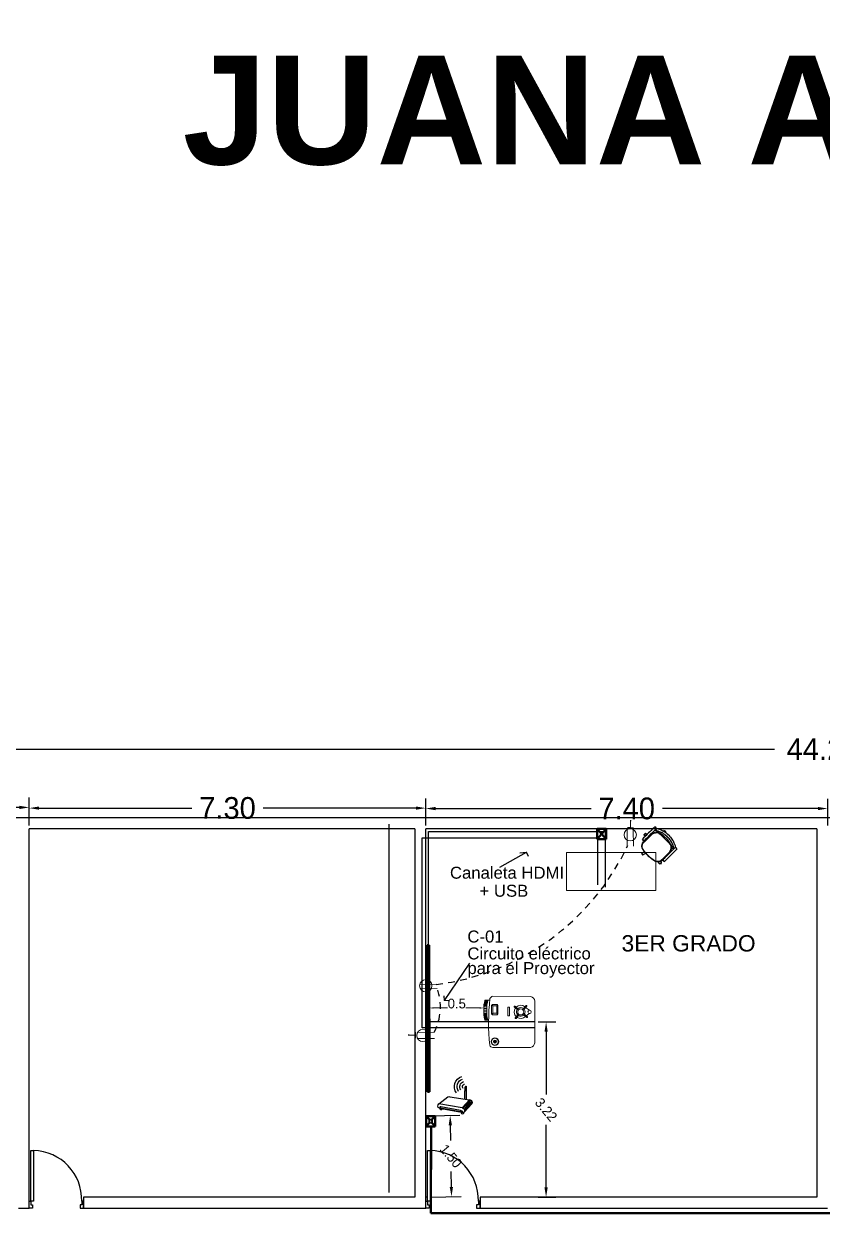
# Model space of a CAD drawing. Header units: metres. Extents: x 643973 to 644410, y 8488260 to 8488397.
# Drawn here: x 644373 to 644387.69, y 8488351.56 to 8488373.45 of the extents above; entities that cross this region are included whole.
import ezdxf
from ezdxf.enums import TextEntityAlignment as Align

# ---------------------------------------------------------------- set-up
doc = ezdxf.new("R2010")
doc.units = ezdxf.units.M
doc.header["$MEASUREMENT"] = 0
doc.linetypes.add('LÍNEAS_OCULTAS2', pattern=[0.1875, 0.125, -0.0625])
for name, color, linetype in [('ACHURADOS', 8, 'Continuous'), ('Circ Tomac Nh-80 3x4mm2', 1, 'LÍNEAS_OCULTAS2'), ('Planta', 251, 'Continuous'), ('Salida de red', 4, 'Continuous'), ('VANOS', 2, 'Continuous')]:
    doc.layers.add(name, color=color, linetype=linetype)
for name, color, linetype, lineweight in [('Anotaciones - Textos_Pluma_Nº__86', 7, 'Continuous', 20), ('Cable USB', 3, 'Continuous', 30), ('CIRCUITO DE DATOS', 4, 'COMPU_LINE', 50), ('CIRCUITO DE SERVIDOR', 6, 'Continuous', 50), ('CIRCUITO ELECTRICO EST DE CARGA', 6, 'Continuous', 50), ('CIRCUITO ELECTRICOS', 7, 'Continuous', 15), ('CONECCION USB Y HDMI', 150, 'Continuous', 30), ('EQUIPOS ELECTRONICOS', 242, 'Continuous', 13), ('MUEBLES', 150, 'Continuous', 25), ('MUEBLES MOVILES', 42, 'Continuous', 5), ('MURO ADOBE', 252, 'Continuous', 25), ('PUERTAS', 24, 'Continuous', 5), ('TEXTOS-SUBTITULO', 26, 'Continuous', 30), ('tomacorriente', 1, 'Continuous', 20)]:
    doc.layers.add(name, color=color, linetype=linetype, lineweight=lineweight)
doc.styles.add('style4', font='arial.ttf')
doc.styles.add('TURBO_BASS', font='swisseb.ttf')
doc.linetypes.add('COMPU_LINE', pattern='A,0.5,-0.1,["R",Standard,S=0.1,R=0,X=-0.05,Y=-0.05],-0.1', length=0.7)
doc.dimstyles.new('UTILIZAR', dxfattribs={"dimtxt": 0.18, "dimasz": 0.18, "dimexe": 0.18, "dimexo": 0.0625, "dimgap": 0.09, "dimtad": 0, "dimtih": 1, "dimtoh": 1, "dimdec": 4, "dimzin": 0, "dimdsep": 46, "dimtxsty": 'Standard', "dimcen": 0.09, "dimadec": 0, "dimazin": 0, "dimtfac": 1, "dimtdec": 4, "dimtofl": 0, "dimtmove": 0, "dimatfit": 3, "dimfxl": 1, "dimtolj": 1, "dimtzin": 0, "dimarcsym": 0})

# ---------------------------------------------------------------- blocks, each defined once
blk = doc.blocks.new('PUERTA8')
at = {"layer": 'VANOS', "ltscale": 0.5}
for points in [[(0.025, 0.05), (0.025, 0.8), (0.065, 0.8), (0.065, 0.05)], [(0, -0.05), (0, 0.05), (0.025, 0.05), (0.025, 0), (0.05, 0), (0.05, -0.05)], [(0.8, -0.05), (0.8, 0.05), (0.775, 0.05), (0.775, 0), (0.75, 0), (0.75, -0.05)]]:
    blk.add_lwpolyline(points, close=True, dxfattribs=at)
at = {"layer": 'VANOS', "color": 8, "ltscale": 0.5}
blk.add_arc((0.045, 0.07), 0.73, 358.4306, 88.4306, dxfattribs=at)
blk = doc.blocks.new('P-1')
at = {"layer": 'ACHURADOS'}
blk.add_blockref('PUERTA8', (0, 0.05), dxfattribs=at)
blk = doc.blocks.new('ECRAN')
at = {"layer": 'CIRCUITO DE SERVIDOR'}
h = blk.add_hatch(color=141, dxfattribs=at)
h.dxf.hatch_style = 1
h.paths.add_polyline_path([(714290.289, 8427261.831), (714290.304, 8427261.851), (714288.907, 8427262.986), (714288.892, 8427262.966)])
at = {"layer": 'CIRCUITO DE SERVIDOR', "color": 0}
for p, q in [((714288.892, 8427262.966), (714288.907, 8427262.986)), ((714290.289, 8427261.831), (714288.892, 8427262.966)), ((714290.304, 8427261.851), (714288.907, 8427262.986)), ((714290.289, 8427261.831), (714290.304, 8427261.851))]:
    blk.add_line(p, q, dxfattribs=at)
blk = doc.blocks.new('PROYECTOR')
at = {"layer": 'EQUIPOS ELECTRONICOS', "color": 22}
for p, q in [((714285.895, 8427254.043), (714285.866, 8427254.043)), ((714285.896, 8427254.051), (714285.867, 8427254.051)), ((714285.897, 8427254.057), (714285.868, 8427254.057)), ((714285.898, 8427254.062), (714285.869, 8427254.062)), ((714285.899, 8427254.066), (714285.87, 8427254.066)), ((714285.874, 8427254.069), (714285.919, 8427254.069)), ((714285.889, 8427253.988), (714285.86, 8427253.988)), ((714285.889, 8427253.971), (714285.86, 8427253.971)), ((714285.889, 8427253.954), (714285.86, 8427253.954)), ((714285.89, 8427254.003), (714285.861, 8427254.003)), ((714285.89, 8427253.939), (714285.861, 8427253.939)), ((714285.891, 8427254.016), (714285.862, 8427254.016)), ((714285.891, 8427253.927), (714285.862, 8427253.927)), ((714285.892, 8427254.025), (714285.863, 8427254.025)), ((714285.894, 8427254.035), (714285.864, 8427254.035)), ((714285.937, 8427254.018), (714285.945, 8427254.026)), ((714285.937, 8427254.018), (714285.95, 8427254.012)), ((714285.937, 8427253.935), (714285.95, 8427253.941)), ((714285.937, 8427253.935), (714285.945, 8427253.926)), ((714285.945, 8427254.026), (714285.95, 8427254.012)), ((714285.945, 8427253.926), (714285.95, 8427253.941)), ((714285.994, 8427254.026), (714285.988, 8427254.012)), ((714285.999, 8427254.019), (714285.988, 8427254.012)), ((714285.999, 8427253.934), (714285.988, 8427253.941)), ((714285.994, 8427253.926), (714285.988, 8427253.941)), ((714285.994, 8427254.026), (714285.999, 8427254.019)), ((714285.994, 8427253.926), (714285.999, 8427253.934)), ((714285.892, 8427253.917), (714285.863, 8427253.917)), ((714285.894, 8427253.907), (714285.864, 8427253.907)), ((714285.895, 8427253.899), (714285.866, 8427253.899)), ((714285.896, 8427253.892), (714285.867, 8427253.892)), ((714285.897, 8427253.886), (714285.868, 8427253.886)), ((714285.898, 8427253.88), (714285.869, 8427253.88)), ((714285.899, 8427253.877), (714285.87, 8427253.877)), ((714285.874, 8427253.873), (714285.9, 8427253.873)), ((714285.9, 8427253.873), (714285.908, 8427253.873))]:
    blk.add_line(p, q, dxfattribs=at)
for points in [[(714285.95, 8427254.107), (714286.321, 8427254.107)], [(714286.362, 8427254.062), (714286.362, 8427253.651)], [(714285.937, 8427253.935), (714285.937, 8427254.018)], [(714285.945, 8427254.026), (714285.994, 8427254.026)], [(714285.994, 8427253.926), (714285.945, 8427253.926)], [(714285.999, 8427254.019), (714285.999, 8427253.934)], [(714286.189, 8427253.979), (714286.16, 8427254.004)], [(714286.167, 8427254.012), (714286.196, 8427253.986)], [(714286.195, 8427253.925), (714286.17, 8427253.896)], [(714286.25, 8427253.989), (714286.275, 8427254.018)], [(714286.253, 8427253.924), (714286.282, 8427253.899)], [(714286.283, 8427254.011), (714286.257, 8427253.982)], [(714286.289, 8427253.907), (714286.259, 8427253.932)], [(714286.178, 8427253.889), (714286.203, 8427253.919)], [(714286.321, 8427253.605), (714285.95, 8427253.605)]]:
    blk.add_lwpolyline(points, dxfattribs=at)
for points in [[(714285.95, 8427253.941), (714285.95, 8427254.012), (714285.988, 8427254.012), (714285.988, 8427253.941)], [(714286.096, 8427253.916), (714286.096, 8427254), (714286.114, 8427254), (714286.114, 8427253.916)], [(714285.959, 8427253.661), (714285.959, 8427253.664), (714285.971, 8427253.664), (714285.971, 8427253.661)]]:
    blk.add_lwpolyline(points, close=True, dxfattribs=at)
for centre, radius in [((714286.224, 8427253.955), 0.0304), ((714286.31, 8427253.955), 0.0164), ((714285.971, 8427253.662), 0.0381), ((714285.971, 8427253.662), 0.0331), ((714285.971, 8427253.662), 0.014)]:
    blk.add_circle(centre, radius, dxfattribs=at)
for centre, radius, start, end in [((714286.3, 8427253.971), 0.44, 167.5718, 192.4282), ((714285.875, 8427254.064), 0.00496, 93.9534, 163.5798), ((714286.329, 8427253.971), 0.44, 167.0985, 192.9015), ((714287.909, 8427253.856), 2.001, 173.425, 186.575), ((714285.955, 8427254.07), 0.0374, 98.673, 156.471), ((714286.309, 8427254.055), 0.0537, 7.2076, 76.3441), ((714286.224, 8427253.955), 0.0653, 143.6007, 227.2934), ((714286.165, 8427254.006), 0.00543, 73.4853, 205.0201), ((714286.224, 8427253.955), 0.0653, 51.3173, 134.9047), ((714286.224, 8427253.955), 0.0419, 145.8568, 226.2323), ((714286.191, 8427253.984), 0.00543, 253.4853, 25.0201), ((714286.198, 8427253.92), 0.00543, 343.5907, 115.1255), ((714286.224, 8427253.955), 0.0419, 52.4732, 132.6486), ((714286.224, 8427253.955), 0.0419, 239.2135, 312.7541), ((714286.255, 8427253.987), 0.00543, 163.4853, 295.0201), ((714286.258, 8427253.927), 0.00543, 73.5907, 205.1255), ((714286.224, 8427253.955), 0.0419, 325.9622, 39.2682), ((714286.392, 8427254.122), 0.171, 225.6035, 241.2485), ((714286.277, 8427254.013), 0.00543, 343.4853, 115.0201), ((714286.392, 8427253.789), 0.171, 118.7515, 131.9741), ((714285.875, 8427253.878), 0.00496, 196.4202, 266.0466), ((714286.175, 8427253.894), 0.00543, 163.5907, 295.1255), ((714286.224, 8427253.955), 0.0653, 235.9964, 315.0101), ((714286.392, 8427253.789), 0.171, 135.3, 135.5685), ((714286.284, 8427253.904), 0.00543, 253.5907, 25.1255), ((714285.955, 8427253.642), 0.0374, 203.529, 261.327), ((714285.971, 8427253.662), 0.00701, 214.7427, 146.5983), ((714286.309, 8427253.657), 0.0537, 283.6559, 352.7924)]:
    blk.add_arc(centre, radius, start, end, dxfattribs=at)
blk = doc.blocks.new('TOMACORRIENTE DOBLE')
at = {"layer": 'tomacorriente'}
for p, q in [((697806.719, 8439550.89), (697806.419, 8439550.969)), ((697806.69, 8439550.781), (697806.391, 8439550.86))]:
    blk.add_line(p, q, dxfattribs=at)
blk.add_circle((697806.61, 8439550.86), 0.113, dxfattribs=at)
blk = doc.blocks.new('ACCES POINT')
at = {"color": 92}
for p, q in [((714282.93, 8427256.317), (714282.93, 8427256.314)), ((714282.941, 8427256.317), (714282.941, 8427256.315)), ((714282.818, 8427256.024), (714282.958, 8427255.874)), ((714282.826, 8427256.045), (714282.861, 8427256.007)), ((714282.846, 8427256.064), (714282.882, 8427256.025)), ((714282.857, 8427256.068), (714282.895, 8427256.028)), ((714282.865, 8427256.069), (714283.005, 8427255.919)), ((714282.921, 8427256.134), (714282.921, 8427256.231)), ((714282.921, 8427256.078), (714282.921, 8427256.134)), ((714282.952, 8427256.134), (714282.952, 8427256.231)), ((714282.952, 8427256.083), (714282.952, 8427256.134)), ((714282.819, 8427256.007), (714282.959, 8427255.856)), ((714282.824, 8427255.992), (714282.964, 8427255.842)), ((714282.859, 8427256.005), (714282.913, 8427255.947)), ((714282.915, 8427255.95), (714282.966, 8427255.895)), ((714282.936, 8427255.967), (714282.986, 8427255.913)), ((714282.949, 8427255.97), (714282.997, 8427255.917)), ((714282.976, 8427255.83), (714282.965, 8427255.841)), ((714282.976, 8427255.83), (714283.422, 8427255.911)), ((714282.978, 8427255.83), (714282.978, 8427255.818)), ((714283.005, 8427255.919), (714283.429, 8427255.994)), ((714283.011, 8427255.821), (714283.011, 8427255.836)), ((714283.397, 8427255.947), (714283.03, 8427255.88)), ((714283.404, 8427255.922), (714283.037, 8427255.855)), ((714283.378, 8427255.903), (714283.378, 8427255.895)), ((714283.405, 8427255.908), (714283.405, 8427255.895))]:
    blk.add_line(p, q, dxfattribs=at)
for points in [[(714282.925, 8427256.235), (714282.925, 8427256.31)], [(714282.948, 8427256.235), (714282.948, 8427256.31)], [(714283.229, 8427256.126), (714282.865, 8427256.069)], [(714283.429, 8427255.994), (714283.263, 8427256.122)]]:
    blk.add_lwpolyline(points, dxfattribs=at)
for centre in [(714282.993, 8427255.849), (714283.007, 8427255.851), (714283.02, 8427255.854)]:
    blk.add_circle(centre, 0.00399, dxfattribs=at)
for centre, radius, start, end in [((714282.948, 8427256.31), 0.197, 324.4234, 71.4296), ((714282.936, 8427256.3), 0.0155, 40.3834, 139.6166), ((714282.936, 8427256.314), 0.00651, 35.1733, 144.9998), ((714282.948, 8427256.31), 0.0489, 317.3396, 78.8718), ((714282.948, 8427256.31), 0.0984, 322.0864, 73.8838), ((714282.948, 8427256.31), 0.148, 323.6467, 72.2452), ((714282.869, 8427256.018), 0.0515, 94.5799, 210.7273), ((714282.899, 8427255.982), 0.0456, 84.1018, 150.5306), ((714282.903, 8427255.978), 0.0456, 84.1018, 150.5306), ((714282.936, 8427256.219), 0.0194, 37.7243, 142.2757), ((714283.239, 8427256.073), 0.0539, 64.318, 101.064), ((714282.908, 8427255.973), 0.0456, 84.1018, 150.5306), ((714282.912, 8427255.968), 0.0456, 84.1018, 150.5306), ((714282.917, 8427255.963), 0.0456, 84.1018, 150.5306), ((714282.921, 8427255.958), 0.0456, 84.1018, 150.5306), ((714282.926, 8427255.953), 0.0456, 84.1018, 150.5306), ((714282.93, 8427255.949), 0.0456, 84.1018, 150.5306), ((714282.935, 8427255.944), 0.0456, 84.1018, 150.5306), ((714282.939, 8427255.939), 0.0456, 84.1018, 150.5306), ((714282.944, 8427255.934), 0.0456, 84.1018, 150.5306), ((714282.948, 8427255.929), 0.0456, 84.1018, 150.5306), ((714282.953, 8427255.925), 0.0456, 84.1018, 150.5306), ((714283.009, 8427255.867), 0.0515, 94.5799, 210.7273), ((714282.995, 8427255.823), 0.0171, 196.7065, 353.7504), ((714283.037, 8427255.868), 0.0134, 123.9317, 267.7766), ((714283.391, 8427255.897), 0.0136, 171.6117, 8.3883), ((714283.39, 8427255.932), 0.0167, 326.4303, 65.278), ((714283.402, 8427255.955), 0.0478, 294.6996, 54.5999)]:
    blk.add_arc(centre, radius, start, end, dxfattribs=at)
blk = doc.blocks.new('34')
at = {"layer": 'MUEBLES'}
for p, q in [((1317.827, 1591.564), (1317.81, 1591.536)), ((1317.827, 1591.564), (1317.81, 1591.536)), ((1317.844, 1591.591), (1317.827, 1591.564)), ((1317.844, 1591.591), (1317.827, 1591.564)), ((1317.86, 1591.618), (1317.844, 1591.591)), ((1317.86, 1591.617), (1317.844, 1591.591)), ((1317.877, 1591.644), (1317.86, 1591.618)), ((1317.876, 1591.642), (1317.86, 1591.617)), ((1317.881, 1591.568), (1317.864, 1591.54)), ((1317.881, 1591.568), (1317.864, 1591.541)), ((1317.876, 1591.642), (1317.877, 1591.644)), ((1317.877, 1591.644), (1317.899, 1591.637)), ((1317.899, 1591.637), (1317.878, 1591.642)), ((1317.878, 1591.642), (1317.878, 1591.642)), ((1317.878, 1591.642), (1317.878, 1591.642)), ((1317.897, 1591.594), (1317.881, 1591.568)), ((1317.898, 1591.594), (1317.881, 1591.568)), ((1317.897, 1591.593), (1317.899, 1591.591)), ((1317.914, 1591.62), (1317.898, 1591.594)), ((1317.899, 1591.637), (1317.914, 1591.62)), ((1317.912, 1591.621), (1317.899, 1591.637)), ((1317.899, 1591.591), (1317.915, 1591.553)), ((1317.904, 1591.591), (1317.901, 1591.599)), ((1317.908, 1591.582), (1317.904, 1591.591)), ((1317.911, 1591.573), (1317.908, 1591.582)), ((1317.91, 1591.579), (1317.915, 1591.618)), ((1317.912, 1591.581), (1317.91, 1591.579)), ((1317.91, 1591.579), (1317.913, 1591.576)), ((1317.914, 1591.567), (1317.911, 1591.573)), ((1317.911, 1591.564), (1317.915, 1591.565)), ((1317.912, 1591.621), (1317.912, 1591.621)), ((1317.912, 1591.621), (1317.912, 1591.621)), ((1317.915, 1591.584), (1317.912, 1591.581)), ((1317.913, 1591.576), (1317.923, 1591.573)), ((1317.915, 1591.565), (1317.914, 1591.567)), ((1317.917, 1591.62), (1317.915, 1591.618)), ((1317.925, 1591.586), (1317.915, 1591.584)), ((1317.92, 1591.623), (1317.917, 1591.62)), ((1317.931, 1591.625), (1317.92, 1591.623)), ((1317.923, 1591.573), (1317.934, 1591.57)), ((1317.942, 1591.587), (1317.925, 1591.586)), ((1317.949, 1591.626), (1317.931, 1591.625)), ((1317.934, 1591.57), (1317.941, 1591.569)), ((1317.941, 1591.569), (1317.947, 1591.567)), ((1317.952, 1591.587), (1317.942, 1591.587)), ((1317.947, 1591.567), (1317.961, 1591.562)), ((1317.959, 1591.625), (1317.949, 1591.626)), ((1317.965, 1591.585), (1317.952, 1591.587)), ((1317.974, 1591.623), (1317.959, 1591.625)), ((1317.961, 1591.562), (1317.977, 1591.556)), ((1317.994, 1591.579), (1317.965, 1591.585)), ((1318.004, 1591.617), (1317.974, 1591.623)), ((1317.977, 1591.556), (1317.994, 1591.551)), ((1318.027, 1591.572), (1317.994, 1591.579)), ((1318.039, 1591.609), (1318.004, 1591.617)), ((1318.032, 1591.571), (1318.027, 1591.572)), ((1318.062, 1591.559), (1318.032, 1591.571)), ((1318.045, 1591.608), (1318.039, 1591.609)), ((1318.077, 1591.595), (1318.045, 1591.608)), ((1318.081, 1591.552), (1318.062, 1591.559)), ((1318.097, 1591.587), (1318.077, 1591.595)), ((1318.117, 1591.579), (1318.097, 1591.587)), ((1318.125, 1591.576), (1318.117, 1591.579)), ((1318.139, 1591.567), (1318.125, 1591.576)), ((1318.159, 1591.554), (1318.139, 1591.567)), ((1317.723, 1591.398), (1317.707, 1591.373)), ((1317.708, 1591.374), (1317.707, 1591.373)), ((1317.707, 1591.373), (1317.723, 1591.356)), ((1317.724, 1591.399), (1317.708, 1591.374)), ((1317.723, 1591.355), (1317.708, 1591.371)), ((1317.708, 1591.371), (1317.709, 1591.371)), ((1317.709, 1591.371), (1317.708, 1591.371)), ((1317.74, 1591.425), (1317.723, 1591.398)), ((1317.723, 1591.356), (1317.744, 1591.349)), ((1317.742, 1591.35), (1317.723, 1591.355)), ((1317.74, 1591.425), (1317.724, 1591.399)), ((1317.743, 1591.34), (1317.737, 1591.328)), ((1317.757, 1591.452), (1317.74, 1591.425)), ((1317.757, 1591.452), (1317.74, 1591.425)), ((1317.742, 1591.35), (1317.742, 1591.35)), ((1317.742, 1591.35), (1317.742, 1591.35)), ((1317.837, 1591.489), (1317.743, 1591.34)), ((1317.76, 1591.375), (1317.744, 1591.349)), ((1317.744, 1591.349), (1317.746, 1591.351)), ((1317.761, 1591.376), (1317.746, 1591.351)), ((1317.845, 1591.483), (1317.752, 1591.334)), ((1317.775, 1591.48), (1317.757, 1591.452)), ((1317.775, 1591.48), (1317.757, 1591.452)), ((1317.777, 1591.402), (1317.76, 1591.375)), ((1317.777, 1591.402), (1317.761, 1591.376)), ((1317.792, 1591.508), (1317.775, 1591.48)), ((1317.792, 1591.508), (1317.775, 1591.48)), ((1317.794, 1591.429), (1317.777, 1591.402)), ((1317.794, 1591.429), (1317.777, 1591.402)), ((1317.81, 1591.536), (1317.792, 1591.508)), ((1317.81, 1591.536), (1317.792, 1591.508)), ((1317.812, 1591.457), (1317.794, 1591.429)), ((1317.812, 1591.457), (1317.794, 1591.429)), ((1317.829, 1591.485), (1317.812, 1591.457)), ((1317.829, 1591.485), (1317.812, 1591.457)), ((1317.847, 1591.513), (1317.829, 1591.485)), ((1317.847, 1591.513), (1317.829, 1591.485)), ((1317.856, 1591.513), (1317.837, 1591.489)), ((1317.864, 1591.507), (1317.845, 1591.483)), ((1317.864, 1591.541), (1317.847, 1591.513)), ((1317.864, 1591.54), (1317.847, 1591.513)), ((1317.88, 1591.532), (1317.856, 1591.513)), ((1317.888, 1591.527), (1317.864, 1591.507)), ((1317.873, 1591.556), (1317.88, 1591.54)), ((1317.908, 1591.545), (1317.88, 1591.532)), ((1317.88, 1591.54), (1317.883, 1591.533)), ((1317.916, 1591.54), (1317.888, 1591.527)), ((1317.918, 1591.547), (1317.908, 1591.545)), ((1317.915, 1591.553), (1317.918, 1591.547)), ((1317.925, 1591.542), (1317.916, 1591.54)), ((1317.939, 1591.551), (1317.918, 1591.547)), ((1317.946, 1591.547), (1317.925, 1591.542)), ((1317.971, 1591.55), (1317.939, 1591.551)), ((1317.977, 1591.546), (1317.946, 1591.547)), ((1317.991, 1591.543), (1317.971, 1591.55)), ((1317.996, 1591.539), (1317.977, 1591.546)), ((1318.009, 1591.532), (1317.991, 1591.543)), ((1317.994, 1591.551), (1318.016, 1591.545)), ((1318.013, 1591.529), (1317.996, 1591.539)), ((1318.013, 1591.529), (1318.009, 1591.532)), ((1318.053, 1591.504), (1318.013, 1591.529)), ((1318.016, 1591.545), (1318.089, 1591.513)), ((1318.164, 1591.435), (1318.053, 1591.504)), ((1318.1, 1591.544), (1318.081, 1591.552)), ((1318.089, 1591.513), (1318.156, 1591.47)), ((1318.106, 1591.541), (1318.1, 1591.544)), ((1318.119, 1591.533), (1318.106, 1591.541)), ((1318.138, 1591.521), (1318.119, 1591.533)), ((1318.158, 1591.509), (1318.138, 1591.521)), ((1318.158, 1591.458), (1318.145, 1591.447)), ((1318.156, 1591.47), (1318.217, 1591.419)), ((1318.174, 1591.499), (1318.158, 1591.509)), ((1318.164, 1591.463), (1318.158, 1591.458)), ((1318.179, 1591.542), (1318.159, 1591.554)), ((1318.211, 1591.406), (1318.164, 1591.435)), ((1318.176, 1591.497), (1318.174, 1591.499)), ((1318.193, 1591.482), (1318.176, 1591.497)), ((1318.197, 1591.53), (1318.179, 1591.542)), ((1318.183, 1591.429), (1318.179, 1591.426)), ((1318.195, 1591.438), (1318.183, 1591.429)), ((1318.208, 1591.469), (1318.193, 1591.482)), ((1318.2, 1591.528), (1318.197, 1591.53)), ((1318.217, 1591.513), (1318.2, 1591.528)), ((1318.233, 1591.445), (1318.208, 1591.469)), ((1318.225, 1591.396), (1318.211, 1591.406)), ((1318.211, 1591.406), (1318.216, 1591.403)), ((1318.231, 1591.393), (1318.216, 1591.403)), ((1318.233, 1591.498), (1318.217, 1591.513)), ((1318.217, 1591.419), (1318.232, 1591.403)), ((1318.223, 1591.511), (1318.221, 1591.51)), ((1318.223, 1591.511), (1318.229, 1591.512)), ((1318.238, 1591.384), (1318.225, 1591.396)), ((1318.227, 1591.512), (1318.23, 1591.514)), ((1318.229, 1591.512), (1318.237, 1591.509)), ((1318.23, 1591.514), (1318.235, 1591.518)), ((1318.244, 1591.381), (1318.231, 1591.393)), ((1318.232, 1591.403), (1318.244, 1591.39)), ((1318.261, 1591.473), (1318.233, 1591.498)), ((1318.236, 1591.442), (1318.233, 1591.445)), ((1318.235, 1591.518), (1318.236, 1591.519)), ((1318.236, 1591.519), (1318.263, 1591.489)), ((1318.257, 1591.415), (1318.236, 1591.442)), ((1318.237, 1591.509), (1318.244, 1591.503)), ((1318.253, 1591.357), (1318.238, 1591.384)), ((1318.244, 1591.503), (1318.248, 1591.496)), ((1318.244, 1591.39), (1318.256, 1591.377)), ((1318.26, 1591.352), (1318.244, 1591.381)), ((1318.248, 1591.496), (1318.25, 1591.488)), ((1318.25, 1591.488), (1318.248, 1591.484)), ((1318.253, 1591.481), (1318.256, 1591.483)), ((1318.257, 1591.341), (1318.253, 1591.357)), ((1318.256, 1591.483), (1318.261, 1591.487)), ((1318.256, 1591.377), (1318.267, 1591.366)), ((1318.275, 1591.391), (1318.257, 1591.415)), ((1318.26, 1591.326), (1318.257, 1591.341)), ((1318.264, 1591.336), (1318.26, 1591.352)), ((1318.261, 1591.487), (1318.263, 1591.489)), ((1318.264, 1591.47), (1318.261, 1591.473)), ((1318.287, 1591.441), (1318.264, 1591.47)), ((1318.267, 1591.366), (1318.271, 1591.362)), ((1318.271, 1591.362), (1318.276, 1591.356)), ((1318.283, 1591.38), (1318.275, 1591.391)), ((1318.276, 1591.356), (1318.283, 1591.348)), ((1318.287, 1591.371), (1318.283, 1591.38)), ((1318.283, 1591.348), (1318.288, 1591.342)), ((1318.306, 1591.416), (1318.287, 1591.441)), ((1318.294, 1591.355), (1318.287, 1591.371)), ((1318.288, 1591.342), (1318.292, 1591.339)), ((1318.292, 1591.339), (1318.294, 1591.339)), ((1318.294, 1591.339), (1318.327, 1591.36)), ((1318.297, 1591.345), (1318.294, 1591.355)), ((1318.294, 1591.339), (1318.295, 1591.342)), ((1318.295, 1591.342), (1318.297, 1591.345)), ((1318.314, 1591.404), (1318.306, 1591.416)), ((1318.319, 1591.394), (1318.314, 1591.404)), ((1318.331, 1591.361), (1318.314, 1591.335)), ((1318.33, 1591.359), (1318.314, 1591.334)), ((1318.327, 1591.377), (1318.319, 1591.394)), ((1318.33, 1591.367), (1318.327, 1591.377)), ((1318.327, 1591.36), (1318.328, 1591.363)), ((1318.328, 1591.363), (1318.33, 1591.367)), ((1318.33, 1591.359), (1318.331, 1591.361)), ((1318.331, 1591.361), (1318.353, 1591.354)), ((1318.352, 1591.354), (1318.332, 1591.36)), ((1318.332, 1591.36), (1318.332, 1591.36)), ((1318.368, 1591.338), (1318.351, 1591.312)), ((1318.366, 1591.339), (1318.352, 1591.354)), ((1318.353, 1591.354), (1318.368, 1591.338)), ((1318.366, 1591.339), (1318.366, 1591.339)), ((1318.366, 1591.339), (1318.366, 1591.339)), ((1317.682, 1591.305), (1317.68, 1591.305)), ((1317.683, 1591.265), (1317.68, 1591.305)), ((1317.688, 1591.305), (1317.682, 1591.305)), ((1317.685, 1591.265), (1317.683, 1591.265)), ((1317.692, 1591.266), (1317.685, 1591.265)), ((1317.686, 1591.282), (1317.687, 1591.291)), ((1317.689, 1591.274), (1317.686, 1591.282)), ((1317.687, 1591.291), (1317.69, 1591.298)), ((1317.697, 1591.306), (1317.688, 1591.305)), ((1317.693, 1591.267), (1317.689, 1591.274)), ((1317.69, 1591.298), (1317.696, 1591.302)), ((1317.695, 1591.266), (1317.692, 1591.266)), ((1317.699, 1591.264), (1317.693, 1591.267)), ((1317.696, 1591.302), (1317.727, 1591.303)), ((1317.708, 1591.306), (1317.697, 1591.306)), ((1317.699, 1591.264), (1317.723, 1591.265)), ((1317.717, 1591.307), (1317.708, 1591.306)), ((1317.723, 1591.307), (1317.717, 1591.307)), ((1317.727, 1591.304), (1317.722, 1591.277)), ((1317.722, 1591.277), (1317.723, 1591.252)), ((1317.726, 1591.307), (1317.723, 1591.307)), ((1317.723, 1591.252), (1317.727, 1591.241)), ((1317.726, 1591.303), (1317.726, 1591.307)), ((1317.737, 1591.328), (1317.727, 1591.304)), ((1317.727, 1591.241), (1317.731, 1591.229)), ((1317.735, 1591.298), (1317.73, 1591.272)), ((1317.73, 1591.272), (1317.731, 1591.247)), ((1317.731, 1591.247), (1317.734, 1591.237)), ((1317.731, 1591.229), (1317.742, 1591.21)), ((1317.734, 1591.237), (1317.738, 1591.224)), ((1317.745, 1591.323), (1317.735, 1591.298)), ((1317.738, 1591.224), (1317.748, 1591.206)), ((1317.742, 1591.21), (1317.755, 1591.196)), ((1317.752, 1591.334), (1317.745, 1591.323)), ((1317.748, 1591.206), (1317.76, 1591.193)), ((1317.755, 1591.196), (1317.801, 1591.155)), ((1317.76, 1591.193), (1317.805, 1591.153)), ((1317.801, 1591.155), (1317.822, 1591.14)), ((1317.805, 1591.153), (1317.825, 1591.138)), ((1317.822, 1591.14), (1317.851, 1591.118)), ((1317.825, 1591.138), (1317.852, 1591.117)), ((1317.851, 1591.118), (1317.878, 1591.101)), ((1318.143, 1591.09), (1318.236, 1591.239)), ((1318.152, 1591.084), (1318.245, 1591.233)), ((1318.194, 1591.143), (1318.177, 1591.116)), ((1318.194, 1591.142), (1318.177, 1591.116)), ((1318.211, 1591.17), (1318.194, 1591.143)), ((1318.211, 1591.17), (1318.194, 1591.142)), ((1318.204, 1591.159), (1318.2, 1591.162)), ((1318.204, 1591.159), (1318.2, 1591.162)), ((1318.228, 1591.198), (1318.211, 1591.17)), ((1318.228, 1591.197), (1318.211, 1591.17)), ((1318.231, 1591.119), (1318.214, 1591.092)), ((1318.231, 1591.119), (1318.215, 1591.093)), ((1318.224, 1591.191), (1318.22, 1591.193)), ((1318.246, 1591.226), (1318.228, 1591.198)), ((1318.246, 1591.226), (1318.228, 1591.197)), ((1318.248, 1591.147), (1318.231, 1591.119)), ((1318.248, 1591.146), (1318.231, 1591.119)), ((1318.236, 1591.239), (1318.251, 1591.266)), ((1318.239, 1591.132), (1318.247, 1591.128)), ((1318.247, 1591.128), (1318.239, 1591.132)), ((1318.26, 1591.124), (1318.241, 1591.136)), ((1318.254, 1591.128), (1318.241, 1591.136)), ((1318.245, 1591.233), (1318.26, 1591.26)), ((1318.263, 1591.254), (1318.246, 1591.226)), ((1318.263, 1591.253), (1318.246, 1591.226)), ((1318.247, 1591.128), (1318.256, 1591.122)), ((1318.256, 1591.122), (1318.247, 1591.128)), ((1318.266, 1591.174), (1318.248, 1591.147)), ((1318.265, 1591.174), (1318.248, 1591.146)), ((1318.251, 1591.266), (1318.26, 1591.295)), ((1318.256, 1591.122), (1318.264, 1591.117)), ((1318.264, 1591.117), (1318.256, 1591.122)), ((1318.26, 1591.295), (1318.26, 1591.326)), ((1318.26, 1591.26), (1318.268, 1591.29)), ((1318.266, 1591.125), (1318.26, 1591.124)), ((1318.274, 1591.159), (1318.261, 1591.167)), ((1318.279, 1591.156), (1318.261, 1591.167)), ((1318.281, 1591.281), (1318.263, 1591.253)), ((1318.281, 1591.281), (1318.263, 1591.254)), ((1318.268, 1591.321), (1318.264, 1591.336)), ((1318.283, 1591.202), (1318.265, 1591.174)), ((1318.283, 1591.202), (1318.266, 1591.174)), ((1318.273, 1591.128), (1318.266, 1591.125)), ((1318.268, 1591.29), (1318.268, 1591.321)), ((1318.292, 1591.146), (1318.271, 1591.112)), ((1318.279, 1591.134), (1318.273, 1591.128)), ((1318.274, 1591.159), (1318.279, 1591.156)), ((1318.279, 1591.156), (1318.282, 1591.15)), ((1318.282, 1591.142), (1318.279, 1591.134)), ((1318.298, 1591.309), (1318.281, 1591.281)), ((1318.297, 1591.308), (1318.281, 1591.281)), ((1318.281, 1591.152), (1318.284, 1591.15)), ((1318.282, 1591.15), (1318.282, 1591.142)), ((1318.3, 1591.23), (1318.283, 1591.202)), ((1318.301, 1591.23), (1318.283, 1591.202)), ((1318.284, 1591.15), (1318.29, 1591.147)), ((1318.29, 1591.147), (1318.292, 1591.146)), ((1318.314, 1591.334), (1318.297, 1591.308)), ((1318.314, 1591.335), (1318.298, 1591.309)), ((1318.318, 1591.258), (1318.3, 1591.23)), ((1318.318, 1591.258), (1318.301, 1591.23)), ((1318.335, 1591.285), (1318.318, 1591.258)), ((1318.335, 1591.285), (1318.318, 1591.258)), ((1318.351, 1591.312), (1318.335, 1591.285)), ((1318.351, 1591.311), (1318.335, 1591.285)), ((1317.852, 1591.117), (1317.903, 1591.086)), ((1317.903, 1591.086), (1317.935, 1591.069)), ((1317.903, 1591.086), (1317.904, 1591.085)), ((1317.904, 1591.085), (1317.937, 1591.068)), ((1317.913, 1591.007), (1317.911, 1591.001)), ((1317.911, 1591.001), (1317.911, 1590.999)), ((1317.95, 1590.989), (1317.911, 1590.999)), ((1317.915, 1591.016), (1317.913, 1591.007)), ((1317.917, 1591.026), (1317.915, 1591.016)), ((1317.919, 1591.035), (1317.917, 1591.026)), ((1317.918, 1591.013), (1317.928, 1591.053)), ((1317.921, 1591.007), (1317.918, 1591.013)), ((1317.921, 1591.041), (1317.919, 1591.035)), ((1317.921, 1591.043), (1317.921, 1591.041)), ((1317.925, 1591.042), (1317.921, 1591.043)), ((1317.927, 1591.001), (1317.921, 1591.007)), ((1317.935, 1590.998), (1317.927, 1591.001)), ((1317.928, 1591.053), (1317.932, 1591.07)), ((1317.935, 1591.069), (1317.956, 1591.058)), ((1317.943, 1590.997), (1317.935, 1590.998)), ((1317.937, 1591.068), (1317.959, 1591.056)), ((1317.951, 1590.999), (1317.943, 1590.997)), ((1317.952, 1590.997), (1317.95, 1590.991)), ((1317.95, 1590.991), (1317.95, 1590.989)), ((1317.956, 1591.003), (1317.951, 1590.999)), ((1317.953, 1591.001), (1317.952, 1590.997)), ((1317.956, 1591.058), (1318.011, 1591.035)), ((1317.956, 1591.003), (1317.965, 1591.043)), ((1317.959, 1591.056), (1318.016, 1591.032)), ((1317.965, 1591.043), (1317.968, 1591.053)), ((1318.011, 1591.035), (1318.044, 1591.029)), ((1318.016, 1591.032), (1318.051, 1591.025)), ((1318.044, 1591.029), (1318.064, 1591.031)), ((1318.051, 1591.025), (1318.071, 1591.027)), ((1318.064, 1591.031), (1318.072, 1591.032)), ((1318.071, 1591.027), (1318.08, 1591.028)), ((1318.072, 1591.032), (1318.096, 1591.043)), ((1318.08, 1591.028), (1318.104, 1591.038)), ((1318.096, 1591.043), (1318.115, 1591.057)), ((1318.104, 1591.038), (1318.124, 1591.052)), ((1318.115, 1591.057), (1318.135, 1591.078)), ((1318.124, 1591.052), (1318.144, 1591.072)), ((1318.135, 1591.078), (1318.143, 1591.09)), ((1318.144, 1591.072), (1318.152, 1591.084)), ((1318.177, 1591.116), (1318.161, 1591.09)), ((1318.162, 1591.092), (1318.161, 1591.09)), ((1318.161, 1591.09), (1318.177, 1591.073)), ((1318.177, 1591.116), (1318.162, 1591.092)), ((1318.162, 1591.088), (1318.162, 1591.089)), ((1318.176, 1591.072), (1318.162, 1591.088)), ((1318.196, 1591.067), (1318.176, 1591.072)), ((1318.177, 1591.073), (1318.198, 1591.067)), ((1318.196, 1591.068), (1318.196, 1591.067)), ((1318.196, 1591.067), (1318.196, 1591.067)), ((1318.214, 1591.092), (1318.198, 1591.067)), ((1318.198, 1591.067), (1318.199, 1591.068)), ((1318.215, 1591.093), (1318.199, 1591.068)), ((1318.264, 1591.117), (1318.269, 1591.114)), ((1318.269, 1591.114), (1318.264, 1591.117)), ((1318.269, 1591.114), (1318.271, 1591.112)), ((1318.271, 1591.112), (1318.269, 1591.114))]:
    blk.add_line(p, q, dxfattribs=at)
blk = doc.blocks.new('*D196')
at = {"layer": 'Anotaciones - Textos_Pluma_Nº__86', "color": 0, "lineweight": -2, "transparency": 16777216}
for p, q in [((644365.597, 8488358.901), (644365.597, 8488360.285)), ((644409.821, 8488358.901), (644409.821, 8488360.285)), ((644365.777, 8488360.105), (644386.819, 8488360.105)), ((644409.641, 8488360.105), (644388.599, 8488360.105))]:
    blk.add_line(p, q, dxfattribs=at)
at = {"layer": 'Anotaciones - Textos_Pluma_Nº__86', "color": 0, "transparency": 16777216}
for points in [[(644365.777, 8488360.135), (644365.777, 8488360.075), (644365.597, 8488360.105)], [(644409.641, 8488360.135), (644409.641, 8488360.075), (644409.821, 8488360.105)]]:
    blk.add_solid(points, dxfattribs=at)
at = {"layer": 'Defpoints', "color": 0, "transparency": 16777216}
for p in [(644365.597, 8488360.105), (644365.597, 8488358.838, 0), (644409.821, 8488358.838, 0)]:
    blk.add_point(p, dxfattribs=at)
at = {"layer": 'Anotaciones - Textos_Pluma_Nº__86', "color": 0, "transparency": 16777216, "insert": (644387.709, 8488360.105), "char_height": 0.4, "attachment_point": 5}
blk.add_mtext('\\A1;44.22', dxfattribs=at)
blk = doc.blocks.new('*D197')
at = {"layer": 'Anotaciones - Textos_Pluma_Nº__86', "color": 0, "lineweight": -2, "transparency": 16777216}
for p, q in [((644365.597, 8488358.701), (644365.597, 8488359.211)), ((644373.096, 8488358.701), (644373.096, 8488359.211)), ((644365.777, 8488359.031), (644368.69, 8488359.031)), ((644372.916, 8488359.031), (644370.004, 8488359.031))]:
    blk.add_line(p, q, dxfattribs=at)
at = {"layer": 'Anotaciones - Textos_Pluma_Nº__86', "color": 0, "transparency": 16777216}
for points in [[(644365.777, 8488359.061), (644365.777, 8488359.001), (644365.597, 8488359.031)], [(644372.916, 8488359.061), (644372.916, 8488359.001), (644373.096, 8488359.031)]]:
    blk.add_solid(points, dxfattribs=at)
at = {"layer": 'Defpoints', "color": 0, "transparency": 16777216}
for p in [(644373.096, 8488359.031), (644365.597, 8488358.638, 0), (644373.096, 8488358.638, 0)]:
    blk.add_point(p, dxfattribs=at)
at = {"layer": 'Anotaciones - Textos_Pluma_Nº__86', "color": 0, "transparency": 16777216, "insert": (644369.347, 8488359.031), "char_height": 0.4, "attachment_point": 5}
blk.add_mtext('\\A1;7.50', dxfattribs=at)
blk = doc.blocks.new('*D198')
at = {"layer": 'Anotaciones - Textos_Pluma_Nº__86', "color": 0, "lineweight": -2, "transparency": 16777216}
for p, q in [((644373.096, 8488358.701), (644373.096, 8488359.198)), ((644380.396, 8488358.701), (644380.396, 8488359.198)), ((644373.276, 8488359.018), (644376.089, 8488359.018)), ((644380.216, 8488359.018), (644377.403, 8488359.018))]:
    blk.add_line(p, q, dxfattribs=at)
at = {"layer": 'Anotaciones - Textos_Pluma_Nº__86', "color": 0, "transparency": 16777216}
for points in [[(644373.276, 8488359.048), (644373.276, 8488358.988), (644373.096, 8488359.018)], [(644380.216, 8488359.048), (644380.216, 8488358.988), (644380.396, 8488359.018)]]:
    blk.add_solid(points, dxfattribs=at)
at = {"layer": 'Defpoints', "color": 0, "transparency": 16777216}
for p in [(644380.396, 8488359.018), (644373.096, 8488358.638, 0), (644380.396, 8488358.638, 0)]:
    blk.add_point(p, dxfattribs=at)
at = {"layer": 'Anotaciones - Textos_Pluma_Nº__86', "color": 0, "transparency": 16777216, "insert": (644376.746, 8488359.018), "char_height": 0.4, "attachment_point": 5}
blk.add_mtext('\\A1;7.30', dxfattribs=at)
blk = doc.blocks.new('*D199')
at = {"layer": 'Anotaciones - Textos_Pluma_Nº__86', "color": 0, "lineweight": -2, "transparency": 16777216}
for p, q in [((644380.396, 8488358.701), (644380.396, 8488359.19)), ((644387.795, 8488358.701), (644387.795, 8488359.19)), ((644380.576, 8488359.01), (644383.438, 8488359.01)), ((644387.615, 8488359.01), (644384.752, 8488359.01))]:
    blk.add_line(p, q, dxfattribs=at)
at = {"layer": 'Anotaciones - Textos_Pluma_Nº__86', "color": 0, "transparency": 16777216}
for points in [[(644380.576, 8488359.04), (644380.576, 8488358.98), (644380.396, 8488359.01)], [(644387.615, 8488359.04), (644387.615, 8488358.98), (644387.795, 8488359.01)]]:
    blk.add_solid(points, dxfattribs=at)
at = {"layer": 'Defpoints', "color": 0, "transparency": 16777216}
for p in [(644387.795, 8488359.01), (644380.396, 8488358.638, 0), (644387.795, 8488358.638, 0)]:
    blk.add_point(p, dxfattribs=at)
at = {"layer": 'Anotaciones - Textos_Pluma_Nº__86', "color": 0, "transparency": 16777216, "insert": (644384.095, 8488359.01), "char_height": 0.4, "attachment_point": 5}
blk.add_mtext('\\A1;7.40', dxfattribs=at)
blk = doc.blocks.new('*D202')
at = {"layer": 'Anotaciones - Textos_Pluma_Nº__86', "color": 0, "lineweight": -2, "transparency": 16777216}
for p, q in [((644382.466, 8488355.083), (644382.791, 8488355.083)), ((644382.611, 8488354.903), (644382.611, 8488353.751)), ((644382.611, 8488352.038), (644382.611, 8488353.19)), ((644382.466, 8488351.858), (644382.791, 8488351.858))]:
    blk.add_line(p, q, dxfattribs=at)
at = {"layer": 'Anotaciones - Textos_Pluma_Nº__86', "color": 0, "transparency": 16777216}
for points in [[(644382.581, 8488354.903), (644382.641, 8488354.903), (644382.611, 8488355.083)], [(644382.581, 8488352.038), (644382.641, 8488352.038), (644382.611, 8488351.858)]]:
    blk.add_solid(points, dxfattribs=at)
at = {"layer": 'Defpoints', "color": 0, "transparency": 16777216}
for p in [(644382.404, 8488355.083, 0), (644382.404, 8488351.858, 0), (644382.611, 8488351.858)]:
    blk.add_point(p, dxfattribs=at)
at = {"layer": 'Anotaciones - Textos_Pluma_Nº__86', "color": 0, "transparency": 16777216, "insert": (644382.611, 8488353.47), "char_height": 0.18, "attachment_point": 5, "rotation": 310}
blk.add_mtext('\\A1;3.22', dxfattribs=at)
blk = doc.blocks.new('*D195')
at = {"layer": 'Anotaciones - Textos_Pluma_Nº__86', "color": 0, "lineweight": -2, "transparency": 16777216}
for p, q in [((644380.458, 8488353.356), (644381.025, 8488353.366)), ((644380.848, 8488353.183), (644380.852, 8488352.901)), ((644380.867, 8488352.048), (644380.862, 8488352.329)), ((644380.483, 8488351.861), (644381.05, 8488351.871))]:
    blk.add_line(p, q, dxfattribs=at)
at = {"layer": 'Anotaciones - Textos_Pluma_Nº__86', "color": 0, "transparency": 16777216}
for points in [[(644380.878, 8488353.183), (644380.818, 8488353.182), (644380.845, 8488353.363)], [(644380.897, 8488352.048), (644380.837, 8488352.047), (644380.87, 8488351.868)]]:
    blk.add_solid(points, dxfattribs=at)
at = {"layer": 'Defpoints', "color": 0, "transparency": 16777216}
for p in [(644380.396, 8488353.355), (644380.845, 8488353.363), (644380.421, 8488351.86)]:
    blk.add_point(p, dxfattribs=at)
at = {"layer": 'Anotaciones - Textos_Pluma_Nº__86', "color": 0, "transparency": 16777216, "insert": (644380.857, 8488352.615), "char_height": 0.18, "attachment_point": 5, "rotation": 310}
blk.add_mtext('\\A1;1.50', dxfattribs=at)

msp = doc.modelspace()

# ---------------------------------------------------------------- hatches: boundary and pattern name
at = {"layer": 'Salida de red'}
h = msp.add_hatch(color=256, dxfattribs=at)
h.dxf.hatch_style = 1
h.paths.add_polyline_path([(644380.51616, 8488353.29386), (644380.51616, 8488353.21823), (644380.45552, 8488353.21823), (644380.45552, 8488353.29386)])
h.paths.add_polyline_path([(644380.49297, 8488353.24186), (644380.50097, 8488353.24186), (644380.50097, 8488353.24659), (644380.50897, 8488353.24659), (644380.50897, 8488353.2655), (644380.50097, 8488353.2655), (644380.50097, 8488353.27023), (644380.49297, 8488353.27023), (644380.49297, 8488353.28441), (644380.46497, 8488353.28441), (644380.46497, 8488353.22768), (644380.49297, 8488353.22768)], flags=16)
edge = h.paths.add_edge_path()
edge.add_line((644380.46497, 8488353.29386), (644380.51616, 8488353.29386))

# ---------------------------------------------------------------- linework, layer by layer
at = {"layer": 'Anotaciones - Textos_Pluma_Nº__86'}
for p, q in [((644380.46271, 8488355.3406), (644380.46271, 8488355.4156)), ((644381.4631, 8488355.3406), (644381.4631, 8488355.4156)), ((644380.53771, 8488355.3406), (644380.79416, 8488355.3406)), ((644381.3881, 8488355.3406), (644381.13166, 8488355.3406))]:
    msp.add_line(p, q, dxfattribs=at)
for points in [[(644380.53771, 8488355.3531), (644380.53771, 8488355.3281), (644380.46271, 8488355.3406)], [(644381.3881, 8488355.3531), (644381.3881, 8488355.3281), (644381.4631, 8488355.3406)]]:
    msp.add_solid(points, dxfattribs=at)
at = {"layer": 'Cable USB'}
msp.add_lwpolyline([(644382.40322, 8488354.97605), (644380.32818, 8488354.97605), (644380.32818, 8488358.47245), (644383.55787, 8488358.47245), (644383.55787, 8488357.60626)], dxfattribs=at)
at = {"layer": 'Circ Tomac Nh-80 3x4mm2'}
for centre, radius, start, end in [((644380.02865, 8488360.25454), 4.51717, 277.070022, 334.809252), ((644379.64562, 8488355.35896), 1.0194, 332.806683, 19.311899)]:
    msp.add_arc(centre, radius, start, end, dxfattribs=at)
at = {"layer": 'CIRCUITO DE DATOS', "color": 0}
for p, q in [((644383.71761, 8488358.44756), (644383.71568, 8488358.63837)), ((644380.40291, 8488353.35145), (644380.40291, 8488353.16063))]:
    msp.add_line(p, q, dxfattribs=at)
at = {"layer": 'CIRCUITO DE DATOS'}
for p, q in [((644380.48906, 8488351.56404), (644380.49273, 8488353.16063)), ((644402.01744, 8488351.56404), (644380.48906, 8488351.56404))]:
    msp.add_line(p, q, dxfattribs=at)
at = {"layer": 'CIRCUITO ELECTRICO EST DE CARGA', "color": 0}
for p, q in [((644383.71568, 8488358.63837), (644383.54984, 8488358.63669)), ((644383.55177, 8488358.44588), (644383.54984, 8488358.63669)), ((644383.71761, 8488358.44756), (644383.54984, 8488358.63669)), ((644383.71568, 8488358.63837), (644383.55177, 8488358.44588)), ((644383.71761, 8488358.44756), (644383.55177, 8488358.44588)), ((644380.40291, 8488353.35145), (644380.56876, 8488353.35145)), ((644380.40291, 8488353.35145), (644380.45552, 8488353.29386)), ((644380.40291, 8488353.16063), (644380.45552, 8488353.21823)), ((644380.51616, 8488353.29386), (644380.56876, 8488353.35145)), ((644380.51616, 8488353.21823), (644380.56876, 8488353.16063)), ((644380.56876, 8488353.35145), (644380.56876, 8488353.16063)), ((644380.40291, 8488353.16063), (644380.56876, 8488353.16063))]:
    msp.add_line(p, q, dxfattribs=at)
at = {"layer": 'CIRCUITO ELECTRICOS', "color": 5}
for p, q in [((644380.29063, 8488355.77447), (644380.6005, 8488355.77739)), ((644380.29778, 8488355.69317), (644380.60766, 8488355.69609))]:
    msp.add_line(p, q, dxfattribs=at)
msp.add_circle((644380.3955, 8488355.75051), 0.1133, dxfattribs=at)
at = {"layer": 'CONECCION USB Y HDMI'}
for p, q in [((644380.44307, 8488355.08294), (644380.44307, 8488358.58717)), ((644380.44307, 8488358.58717), (644383.69696, 8488358.58717)), ((644383.69696, 8488358.58717), (644383.69696, 8488357.56256)), ((644382.40355, 8488355.08294), (644380.44307, 8488355.08294))]:
    msp.add_line(p, q, dxfattribs=at)
at = {"layer": 'MUEBLES MOVILES', "color": 252, "lineweight": 5, "ltscale": 2}
msp.add_lwpolyline([(644384.63441, 8488357.50179), (644382.98441, 8488357.50099), (644382.98403, 8488358.20099), (644384.63403, 8488358.20179), (644384.63441, 8488357.50179)], dxfattribs=at)
at = {"layer": 'MURO ADOBE'}
for points in [[(644380.2955, 8488358.83801), (644365.5973, 8488358.83801), (644365.5973, 8488351.65801), (644365.7973, 8488351.65801), (644365.7973, 8488358.63801)], [(644379.71712, 8488358.72233), (644379.71712, 8488351.94233)], [(644380.3955, 8488358.83801), (644380.1955, 8488358.83801)], [(644409.8205, 8488358.63801), (644409.8205, 8488358.83801), (644380.1955, 8488358.83801)], [(644372.8964, 8488351.65801), (644372.8964, 8488351.65801), (644373.0964, 8488351.65801), (644373.0964, 8488358.63801)], [(644380.1955, 8488358.63801), (644373.0964, 8488358.63801)], [(644380.1955, 8488358.63801), (644380.1955, 8488351.85801)], [(644380.1955, 8488351.65801), (644380.1955, 8488351.65801), (644380.3955, 8488351.65801), (644380.3955, 8488358.63801)], [(644387.59461, 8488358.63801), (644380.3955, 8488358.63801)], [(644387.59461, 8488358.63801), (644387.59461, 8488351.85801)], [(644374.09362, 8488351.85801), (644374.09362, 8488351.65801), (644380.1955, 8488351.65801)], [(644380.1955, 8488351.85801), (644374.09362, 8488351.85801)], [(644380.42675, 8488351.85801), (644380.3955, 8488351.85801)], [(644381.39531, 8488351.85801), (644381.39531, 8488351.65801), (644387.79461, 8488351.65801)], [(644387.59461, 8488351.85801), (644381.39531, 8488351.85801)]]:
    msp.add_lwpolyline(points, dxfattribs=at)
at = {"layer": 'Planta'}
for p, q in [((644381.76077, 8488357.93303), (644382.25302, 8488358.20578)), ((644382.12975, 8488358.19687), (644382.25302, 8488358.20578)), ((644382.28828, 8488358.12565), (644382.25302, 8488358.20578)), ((644381.19896, 8488356.16437), (644380.73357, 8488355.47546)), ((644380.72838, 8488355.56286), (644380.73357, 8488355.47546)), ((644380.82128, 8488355.46907), (644380.73357, 8488355.47546))]:
    msp.add_line(p, q, dxfattribs=at)
at = {"layer": 'Salida de red'}
for p, q in [((644380.46497, 8488353.29386), (644380.51616, 8488353.29386)), ((644380.49297, 8488353.28441), (644380.46497, 8488353.28441)), ((644380.46497, 8488353.28441), (644380.46497, 8488353.22768)), ((644380.46497, 8488353.22768), (644380.49297, 8488353.22768)), ((644380.49297, 8488353.28441), (644380.49297, 8488353.27023)), ((644380.49297, 8488353.27023), (644380.50097, 8488353.27023)), ((644380.49297, 8488353.24186), (644380.49297, 8488353.22768)), ((644380.49297, 8488353.24186), (644380.50097, 8488353.24186)), ((644380.50097, 8488353.27023), (644380.50097, 8488353.2655)), ((644380.50897, 8488353.2655), (644380.50097, 8488353.2655)), ((644380.50897, 8488353.24659), (644380.50097, 8488353.24659)), ((644380.50097, 8488353.24659), (644380.50097, 8488353.24186)), ((644380.50897, 8488353.2655), (644380.50897, 8488353.24659))]:
    msp.add_line(p, q, dxfattribs=at)
msp.add_lwpolyline([(644380.51616, 8488353.29386), (644380.51616, 8488353.21823), (644380.45552, 8488353.21823), (644380.45552, 8488353.29386)], close=True, dxfattribs=at)

# ---------------------------------------------------------------- block references
at = {"layer": 'CIRCUITO ELECTRICOS', "color": 0}
for name, p, xscale, yscale, zscale, rotation in [('ECRAN', (-9830552.38625, 1331823.50223, 0), 1.5, 1.5, 1.5, 309.1858793530577), ('PROYECTOR', (-743627.8727, -7308540.47127, 0), 1.874999999999976, 1.874999999999976, 1.874999999999976, 359.8233027239119)]:
    msp.add_blockref(name, p, dxfattribs=dict(at, xscale=xscale, yscale=yscale, zscale=zscale, rotation=rotation))
at = {"layer": 'MUEBLES MOVILES', "color": 252, "lineweight": 5, "ltscale": 2, "xscale": -1, "rotation": 283.0070096309661}
msp.add_blockref('34', (643130.82797, 8486715.96923), dxfattribs=at)
at = {"layer": 'Planta'}
for p, rotation in [((8975053.13047, 10009183.07269, 0), 105.0724651868574), ((-876444.20493, 16819023.80566, 0), 195.0724651868574)]:
    msp.add_blockref('TOMACORRIENTE DOBLE', p, dxfattribs=dict(at, rotation=rotation))
at = {"layer": 'Planta', "xscale": -1, "rotation": 1.023548445999723e-07}
msp.add_blockref('ACCES POINT', (1358664.08303, 61097.58378, 0), dxfattribs=at)
at = {"layer": 'PUERTAS', "xscale": 1.249756712422823, "yscale": 1.249756712422823, "zscale": 1.249756712422823}
for p in [(644373.09382, 8488351.65801), (644380.3955, 8488351.65801)]:
    msp.add_blockref('P-1', p, dxfattribs=at)

# ---------------------------------------------------------------- texts
at = {"insert": (644384.00014, 8488356.68012), "char_height": 0.3, "attachment_point": 1, "rotation": 0, "style": 'style4'}
msp.add_mtext_dynamic_manual_height_columns('3ER GRADO', width=2.5599864, gutter_width=12.5, heights=[0], dxfattribs=at)
at = {"layer": 'Anotaciones - Textos_Pluma_Nº__86', "insert": (644380.96681, 8488355.42113), "char_height": 0.18, "attachment_point": 5, "rotation": 0}
msp.add_mtext('\\A1;0.5', dxfattribs=at)
at = {"layer": 'Planta', "color": 0, "style": 'style4'}
for s, p in [('Canaleta HDMI', (644380.84134, 8488357.71931)), ('+ USB', (644381.38609, 8488357.38752)), ('C-01', (644381.16226, 8488356.54514)), ('Circuito eléctrico', (644381.16226, 8488356.23396)), ('para el Proyector', (644381.16226, 8488355.96409))]:
    msp.add_text(s, height=0.22, rotation=0, dxfattribs=at).set_placement(p)
at = {"layer": 'TEXTOS-SUBTITULO', "style": 'TURBO_BASS'}
msp.add_text('JUANA AMBIA LUDUEÑA', height=2, dxfattribs=at).set_placement((644392.91394, 8488370.86247), align=Align.CENTER)
at = {"layer": 'tomacorriente', "char_height": 0.14803, "width": 1.3807297, "attachment_point": 2, "style": 'style4'}
for insert, rotation in [((644384.1635, 8488358.65139, 0), 178.126246), ((644380.21637, 8488354.83869), 268.126246)]:
    msp.add_mtext('T', dxfattribs=dict(at, insert=insert, rotation=rotation))

# ---------------------------------------------------------------- dimensions: what is measured, and where the dimension line sits
at = {"layer": 'Anotaciones - Textos_Pluma_Nº__86'}
for base, p1, p2, picture, middle in [((644365.5973, 8488360.10523, 0), (644409.8205, 8488358.83801), (644365.5973, 8488358.83801), '*D196', (644387.7089, 8488360.10523, 0)), ((644373.0964, 8488359.03148, 0), (644365.5973, 8488358.63801), (644373.0964, 8488358.63801), '*D197', (644369.34685, 8488359.03148, 0)), ((644380.3955, 8488359.01788, 0), (644373.0964, 8488358.63801), (644380.3955, 8488358.63801), '*D198', (644376.74595, 8488359.01788, 0)), ((644387.79461, 8488359.01041, 0), (644380.3955, 8488358.63801), (644387.79461, 8488358.63801), '*D199', (644384.09506, 8488359.01041, 0))]:
    dim = msp.add_linear_dim(base=base, p1=p1, p2=p2, angle=0, dimstyle='UTILIZAR', override={"dimtxt": 0.4, "dimtih": 0, "dimdec": 2}, dxfattribs=at)
    dim.commit()
    dim.dimension.update_dxf_attribs({"geometry": picture, "text_midpoint": middle})
dim = msp.add_linear_dim(base=(644382.61057, 8488351.85801, 0), p1=(644382.40355, 8488355.08294), p2=(644382.40355, 8488351.85801), angle=90, dimstyle='UTILIZAR', override={"dimtih": 0, "dimdec": 2}, dxfattribs=at)
dim.commit()
dim.dimension.update_dxf_attribs({"geometry": '*D202', "text_midpoint": (644382.61057, 8488353.47047, 0), "text_rotation": 310})
dim = msp.add_aligned_dim(p1=(644380.42071, 8488351.86), p2=(644380.3955, 8488353.35503), distance=-0.4492, dimstyle='UTILIZAR', override={"dimtih": 0, "dimdec": 2}, dxfattribs=at)
dim.commit()
dim.dimension.update_dxf_attribs({"geometry": '*D195', "text_midpoint": (644380.85724, 8488352.61509), "text_rotation": 310})

doc.saveas('drawing.dxf')
